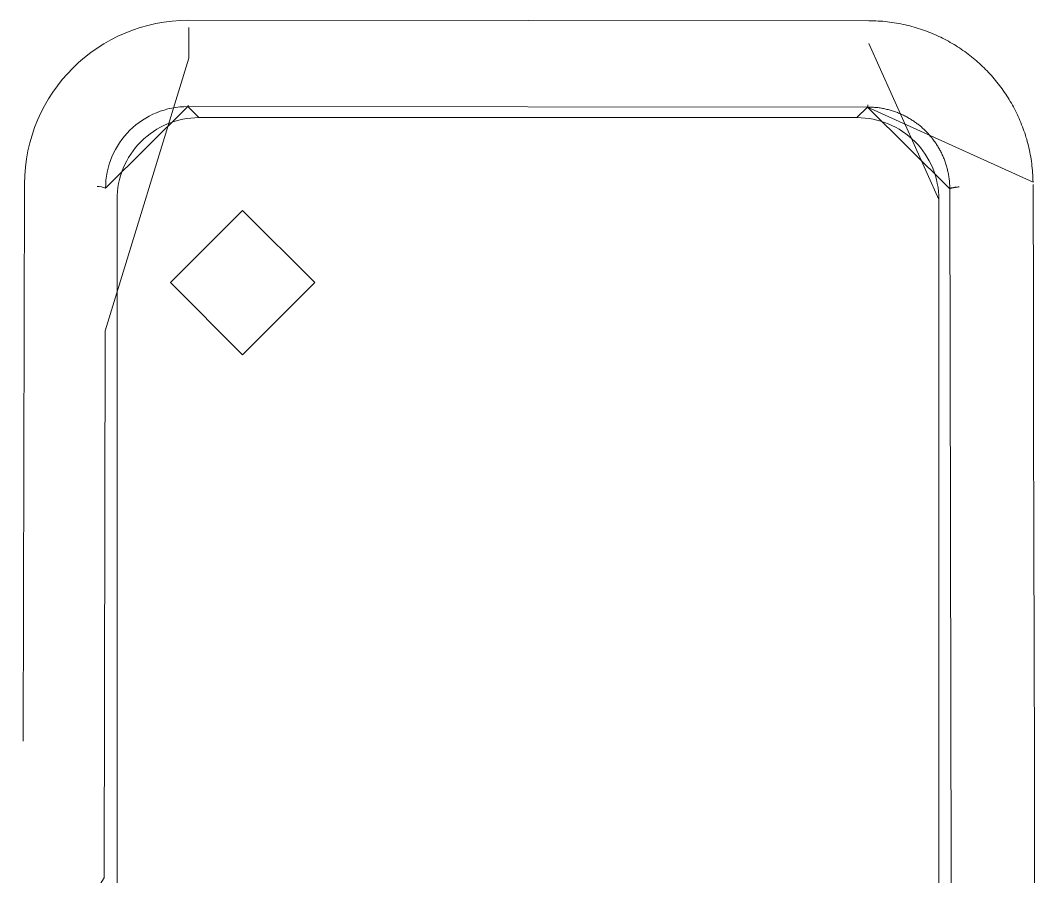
# Model space of a CAD drawing. Header units: millimetres. Extents: x 521 to 148073, y -17811 to 32040.
# Drawn here: x 59821.28 to 59853.47, y 10216.39 to 10243.53 of the extents above; entities that cross this region are included whole.
import ezdxf

# ---------------------------------------------------------------- set-up
doc = ezdxf.new("R2010")
doc.units = ezdxf.units.MM
doc.layers.add('Datové rozvody', color=6, linetype='Continuous')
doc.layers.add('PDF_Geometrie', color=7, linetype='Continuous', true_color=0xbdbdbd)

# ---------------------------------------------------------------- blocks, each defined once
blk = doc.blocks.new('projektor')
at = {"layer": 'PDF_Geometrie', "lineweight": 13}
for points in [[(86427.839, 15027.045), (86410.979, 15027.082), (86406.996, 15029.594), (86402.867, 15029.602), (86398.739, 15029.61), (86394.573, 15029.618), (86390.367, 15029.626), (86386.13, 15029.634), (86381.84, 15029.641), (86377.49, 15029.65), (86373.093, 15029.658), (86368.653, 15029.665)], [(86432.377, 15029.537), (86415.193, 15029.576)], [(86437.195, 15024.467), (86436.25, 15024.47), (86427.839, 15027.045)], [(86434.417, 15024.155), (86434.756, 15024.494), (86432.244, 15027.035)], [(86371.239, 15026.681), (86431.891, 15026.681)], [(86434.745, 15003.534), (86434.756, 15024.494)], [(86437.405, 15003.494), (86437.418, 15024.467)], [(86434.417, 15024.155), (86434.417, 15003.861)], [(86434.417, 15003.861), (86434.745, 15003.534), (86432.226, 15000.999)], [(86371.239, 15001.334), (86431.891, 15001.334), (86436.7, 15003.495)], [(86432.226, 15000.999), (86432.262, 15001), (86432.297, 15001.001), (86432.333, 15001.002), (86432.369, 15001.004), (86432.404, 15001.006), (86432.44, 15001.009), (86432.476, 15001.012), (86432.511, 15001.016), (86432.546, 15001.02), (86432.581, 15001.025), (86432.615, 15001.03), (86432.65, 15001.036), (86432.685, 15001.042), (86432.719, 15001.049), (86432.753, 15001.057), (86432.786, 15001.064), (86432.82, 15001.072), (86432.854, 15001.08), (86432.887, 15001.089), (86432.92, 15001.098), (86432.953, 15001.109), (86432.985, 15001.119), (86433.018, 15001.129), (86433.051, 15001.14), (86433.082, 15001.151), (86433.114, 15001.163), (86433.145, 15001.176), (86433.177, 15001.188), (86433.208, 15001.201), (86433.239, 15001.214), (86433.269, 15001.229), (86433.3, 15001.243), (86433.329, 15001.257), (86433.359, 15001.272), (86433.389, 15001.288), (86433.419, 15001.303), (86433.447, 15001.319), (86433.476, 15001.335), (86433.505, 15001.352), (86433.533, 15001.369), (86433.561, 15001.386), (86433.589, 15001.404), (86433.616, 15001.422), (86433.643, 15001.44), (86433.67, 15001.458), (86433.697, 15001.478), (86433.724, 15001.497), (86433.75, 15001.517), (86433.776, 15001.537), (86433.801, 15001.557), (86433.827, 15001.579), (86433.851, 15001.599), (86433.876, 15001.62), (86433.9, 15001.642), (86433.924, 15001.664), (86433.949, 15001.686), (86433.972, 15001.709), (86433.995, 15001.731), (86434.018, 15001.754), (86434.042, 15001.778), (86434.063, 15001.802), (86434.086, 15001.826), (86434.107, 15001.85), (86434.129, 15001.875), (86434.15, 15001.9), (86434.171, 15001.924), (86434.191, 15001.95), (86434.212, 15001.976), (86434.231, 15002.002), (86434.251, 15002.028), (86434.271, 15002.055), (86434.29, 15002.082), (86434.308, 15002.109), (86434.327, 15002.136), (86434.344, 15002.164), (86434.362, 15002.192), (86434.379, 15002.22), (86434.396, 15002.249), (86434.412, 15002.277), (86434.429, 15002.306), (86434.446, 15002.335), (86434.46, 15002.365), (86434.476, 15002.394), (86434.49, 15002.425), (86434.505, 15002.455), (86434.519, 15002.486), (86434.533, 15002.516), (86434.546, 15002.547), (86434.559, 15002.578), (86434.571, 15002.61), (86434.583, 15002.642), (86434.595, 15002.673), (86434.606, 15002.706), (86434.617, 15002.738), (86434.628, 15002.771), (86434.638, 15002.803), (86434.647, 15002.837), (86434.657, 15002.869), (86434.665, 15002.903), (86434.673, 15002.937), (86434.682, 15002.971), (86434.69, 15003.005), (86434.696, 15003.039), (86434.703, 15003.073), (86434.709, 15003.108), (86434.715, 15003.143), (86434.72, 15003.178), (86434.725, 15003.213), (86434.729, 15003.248), (86434.732, 15003.283), (86434.735, 15003.319), (86434.738, 15003.355), (86434.741, 15003.39), (86434.742, 15003.426), (86434.744, 15003.461), (86434.744, 15003.498), (86434.745, 15003.534), (86432.431, 14998.43), (86432.503, 14998.432), (86432.574, 14998.434), (86432.646, 14998.438), (86432.717, 14998.443), (86432.788, 14998.448), (86432.858, 14998.456), (86432.929, 14998.463), (86433, 14998.472), (86433.069, 14998.481), (86433.139, 14998.492), (86433.209, 14998.503), (86433.277, 14998.516), (86433.346, 14998.529), (86433.415, 14998.543), (86433.482, 14998.558), (86433.55, 14998.575), (86433.616, 14998.592), (86433.683, 14998.609), (86433.749, 14998.627), (86433.815, 14998.648), (86433.88, 14998.668), (86433.946, 14998.688), (86434.01, 14998.711), (86434.073, 14998.733), (86434.137, 14998.758), (86434.2, 14998.782), (86434.263, 14998.807), (86434.325, 14998.833), (86434.387, 14998.859), (86434.448, 14998.887), (86434.508, 14998.915), (86434.568, 14998.945), (86434.629, 14998.974), (86434.688, 14999.005), (86434.746, 14999.035), (86434.804, 14999.068), (86434.862, 14999.1), (86434.92, 14999.134), (86434.976, 14999.168), (86435.031, 14999.202), (86435.087, 14999.238), (86435.143, 14999.273), (86435.197, 14999.31), (86435.251, 14999.348), (86435.304, 14999.386), (86435.358, 14999.425), (86435.409, 14999.464), (86435.461, 14999.504), (86435.513, 14999.545), (86435.563, 14999.586), (86435.613, 14999.627), (86435.663, 14999.67), (86435.712, 14999.714), (86435.76, 14999.758), (86435.808, 14999.801), (86435.856, 14999.847), (86435.902, 14999.893), (86435.949, 14999.939), (86435.994, 14999.985), (86436.039, 15000.033), (86436.083, 15000.081), (86436.127, 15000.129), (86436.169, 15000.179), (86436.212, 15000.229), (86436.254, 15000.278), (86436.295, 15000.329), (86436.336, 15000.381), (86436.376, 15000.433), (86436.415, 15000.486), (86436.454, 15000.539), (86436.491, 15000.592), (86436.529, 15000.647), (86436.566, 15000.702), (86436.602, 15000.757), (86436.637, 15000.813), (86436.672, 15000.868), (86436.705, 15000.925), (86436.739, 15000.983), (86436.772, 15001.041), (86436.803, 15001.099), (86436.834, 15001.158), (86436.865, 15001.218), (86436.895, 15001.277), (86436.924, 15001.338), (86436.951, 15001.399), (86436.979, 15001.461), (86437.005, 15001.523), (86437.031, 15001.586), (86437.056, 15001.648), (86437.081, 15001.712), (86437.104, 15001.775), (86437.127, 15001.839), (86437.148, 15001.904), (86437.17, 15001.969), (86437.191, 15002.034), (86437.209, 15002.1), (86437.228, 15002.166), (86437.246, 15002.234), (86437.262, 15002.301), (86437.278, 15002.369), (86437.293, 15002.437), (86437.308, 15002.505), (86437.321, 15002.574), (86437.334, 15002.644), (86437.344, 15002.713), (86437.355, 15002.783), (86437.364, 15002.853), (86437.373, 15002.923), (86437.38, 15002.994), (86437.387, 15003.065), (86437.393, 15003.136), (86437.397, 15003.207), (86437.401, 15003.278), (86437.404, 15003.351), (86437.405, 15003.422), (86437.405, 15003.494)], [(86394.372, 15000.918), (86411.047, 15000.952)], [(86411.047, 15000.952), (86432.226, 15000.999)], [(86394.483, 14998.349), (86404.48, 14998.368), (86407.809, 14998.375), (86411.17, 14998.382), (86414.546, 14998.389), (86417.946, 14998.397), (86421.427, 14998.405), (86425.003, 14998.412), (86428.648, 14998.42), (86432.36, 14998.429)]]:
    blk.add_lwpolyline(points, dxfattribs=at)
for points in [[(86431.555, 15022.809), (86429.33, 15020.583), (86427.105, 15022.809), (86429.33, 15025.034)], [(86434.806, 15024.49), (86434.797, 15024.49), (86434.789, 15024.491), (86434.782, 15024.491), (86434.776, 15024.492), (86434.771, 15024.492), (86434.765, 15024.493), (86434.762, 15024.493), (86434.759, 15024.494)], [(86432.284, 15000.704), (86432.28, 15000.743), (86432.277, 15000.763), (86432.276, 15000.781), (86432.273, 15000.798), (86432.271, 15000.815), (86432.269, 15000.831), (86432.267, 15000.846), (86432.265, 15000.86), (86432.262, 15000.875), (86432.261, 15000.888), (86432.258, 15000.9), (86432.255, 15000.912), (86432.254, 15000.923), (86432.251, 15000.934), (86432.249, 15000.943), (86432.246, 15000.952), (86432.245, 15000.96), (86432.242, 15000.967), (86432.24, 15000.974), (86432.238, 15000.98), (86432.236, 15000.985), (86432.233, 15000.99), (86432.23, 15000.994), (86432.229, 15000.997)]]:
    blk.add_lwpolyline(points, close=True, dxfattribs=at)
for centre, radius, start, end in [((86432.358, 15024.477), 5.06, 359.8889, 89.7767), ((86431.605, 15027.3), 0.693, 337.6955, 359.7709), ((86432.23, 15024.509), 2.527, 359.6747, 89.6795), ((86431.893, 15024.157), 2.524, 359.9554, 90.0561), ((86431.892, 15003.859), 2.525, 269.9634, 0.0481), ((86434.854, 15004.206), 0.682, 261.006, 266.5104)]:
    blk.add_arc(centre, radius, start, end, dxfattribs=at)

msp = doc.modelspace()

# ---------------------------------------------------------------- block references
at = {"layer": 'Datové rozvody', "xscale": 1.027900945623324, "yscale": 1.027900945623324, "zscale": 1.027900945623324, "rotation": 90.00000000000024}
msp.add_blockref('projektor', (75270.286, -78605.574), dxfattribs=at)

doc.saveas('drawing.dxf')
